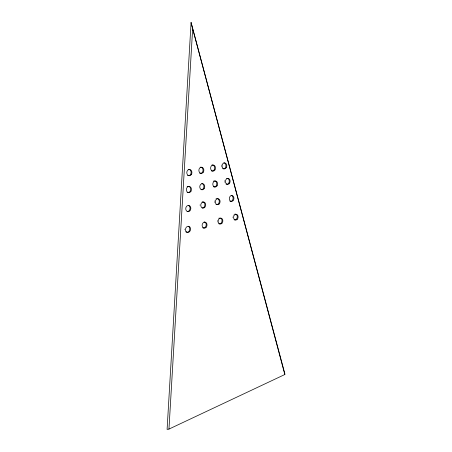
<?xml version="1.0" encoding="UTF-8"?>
<svg xmlns="http://www.w3.org/2000/svg" width="452" height="452" viewBox="0 0 452 452"><rect width="100%" height="100%" fill="white"/><g stroke="black" fill="none" stroke-linecap="round" stroke-linejoin="round"><path stroke-width="0.34" stroke-dasharray="2.26 1.69" d="M217.491 222.265A2.983 2.339 -80.7 0 1 217.502 219.994M232.752 217.598A2.932 2.26 -81.4 0 1 232.757 216.841M233.221 215.401A2.932 2.26 -81.4 0 1 233.65 214.83M184.732 229.842A3.102 2.526 -79 0 1 184.727 229.04M199.993 205.507A3.062 2.458 -82.4 0 1 199.993 204.711M214.677 202.892A3.011 2.373 -82.9 0 1 214.689 200.592M224.785 182.529A2.989 2.333 -85.2 0 1 224.797 180.241M221.407 167.054A3.017 2.362 -87 0 1 221.418 164.737"/><path stroke-width="0.68" d="M191.072 22.6L167.093 429.4L168.958 429.089L284.828 374.522L284.907 373.996L191.072 22.6L284.828 374.522M168.958 429.089L192.614 29.34M188.45 186.348A3.124 2.554 -84.4 0 1 190.586 190.139A3.124 2.554 -84.4 0 1 187.139 192.388M187.134 186.625A3.124 2.554 -84.4 0 1 187.778 186.382M211.931 164.997A3.057 2.429 -86.9 0 1 214.638 168.353A3.057 2.429 -86.9 0 1 211.299 170.867M201.784 183.591A3.079 2.48 -84.7 0 1 203.908 186.936A3.079 2.48 -84.7 0 1 201.129 189.716M234.746 214.158A2.932 2.26 -81.4 0 1 237.266 217.209A2.932 2.26 -81.4 0 1 234.125 219.791M214.723 180.919A3.034 2.407 -85 0 1 216.711 184.614A3.034 2.407 -85 0 1 213.463 186.772M213.485 181.173A3.034 2.407 -85 0 1 214.095 180.941M223.926 162.844A3.017 2.362 -87 0 1 225.876 166.568A3.017 2.362 -87 0 1 222.683 168.652M220.599 218.118A2.983 2.339 -80.7 0 1 221.853 221.87A2.983 2.339 -80.7 0 1 218.762 223.751M218.791 218.271A2.983 2.339 -80.7 0 1 219.389 218.022M204.101 221.966A3.04 2.429 -79.9 0 1 206.135 225.548A3.04 2.429 -79.9 0 1 202.829 227.864M188.23 226.266A3.102 2.526 -79 0 1 189.461 230.52A3.102 2.526 -79 0 1 185.715 231.786M188.478 205.468A3.113 2.542 -81.8 0 1 189.964 209.022A3.113 2.542 -81.8 0 1 187.173 211.491M202.129 201.942A3.062 2.458 -82.4 0 1 204.909 204.767A3.062 2.458 -82.4 0 1 202.117 207.982M217.214 198.603A3.011 2.373 -82.9 0 1 219.186 202.219A3.011 2.373 -82.9 0 1 215.966 204.428M215.988 198.886A3.011 2.373 -82.9 0 1 216.593 198.643M231.125 195.433A2.961 2.3 -83.3 0 1 233.017 198.999A2.961 2.3 -83.3 0 1 229.898 201.157M226.672 178.342A2.989 2.333 -85.2 0 1 229.266 181.58A2.989 2.333 -85.2 0 1 226.045 184.088M200.242 167.189A3.096 2.497 -86.8 0 1 203.033 170.585A3.096 2.497 -86.8 0 1 199.603 173.139M188.23 169.443A3.141 2.565 -86.7 0 1 191.111 172.873A3.141 2.565 -86.7 0 1 187.591 175.472M214.966 169.884A3.062 2.429 -86.9 0 0 213.384 165.02A3.062 2.429 -86.9 0 0 210.796 169.28A3.062 2.429 -86.9 0 0 214.966 169.884M190.936 191.349A3.13 2.559 -84.4 0 0 189.241 186.427A3.13 2.559 -84.4 0 0 186.535 190.846A3.13 2.559 -84.4 0 0 190.936 191.349M204.219 188.518A3.085 2.48 -84.7 0 0 202.592 183.665A3.085 2.48 -84.7 0 0 199.953 188.009A3.085 2.48 -84.7 0 0 204.219 188.518M237.198 219.344A2.938 2.26 -81.4 0 0 236.735 214.378A2.938 2.26 -81.4 0 0 233.577 217.717A2.938 2.26 -81.4 0 0 237.198 219.344M217.107 185.772A3.04 2.407 -85 0 0 215.542 180.986A3.04 2.407 -85 0 0 212.971 185.258A3.04 2.407 -85 0 0 217.107 185.772M226.282 167.686A3.023 2.367 -87 0 0 224.757 162.884A3.023 2.367 -87 0 0 222.226 167.082A3.023 2.367 -87 0 0 226.282 167.686M221.909 223.294A2.989 2.345 -80.7 0 0 221.412 218.243A2.989 2.345 -80.7 0 0 218.147 221.655A2.989 2.345 -80.7 0 0 221.909 223.294M204.739 207.366A3.062 2.458 -82.4 0 0 204.202 202.168A3.062 2.458 -82.4 0 0 200.79 205.603A3.062 2.458 -82.4 0 0 204.739 207.366M189.846 210.869A3.119 2.542 -81.8 0 0 189.269 205.581A3.119 2.542 -81.8 0 0 185.755 209.09A3.119 2.542 -81.8 0 0 189.846 210.869M189.591 231.644A3.107 2.526 -79 0 0 189.021 226.412A3.107 2.526 -79 0 0 185.518 229.983A3.107 2.526 -79 0 0 189.591 231.644M229.616 183.105A2.994 2.333 -85.2 0 0 228.107 178.382A2.994 2.333 -85.2 0 0 225.604 182.585A2.994 2.333 -85.2 0 0 229.616 183.105M206.05 227.39A3.045 2.429 -79.9 0 0 205.519 222.254A3.045 2.429 -79.9 0 0 202.134 225.74A3.045 2.429 -79.9 0 0 206.05 227.39M203.343 172.139A3.102 2.497 -86.8 0 0 201.705 167.217A3.102 2.497 -86.8 0 0 199.055 171.54A3.102 2.497 -86.8 0 0 203.343 172.139M219.135 203.988A3.017 2.379 -82.9 0 0 218.632 198.863A3.017 2.379 -82.9 0 0 215.333 202.236A3.017 2.379 -82.9 0 0 219.135 203.988M233.006 200.728A2.966 2.3 -83.3 0 0 232.531 195.682A2.966 2.3 -83.3 0 0 229.328 198.993A2.966 2.3 -83.3 0 0 233.006 200.728M191.399 174.455A3.147 2.565 -86.7 0 0 189.699 169.472A3.147 2.565 -86.7 0 0 186.987 173.862A3.147 2.565 -86.7 0 0 191.399 174.455"/></g></svg>
